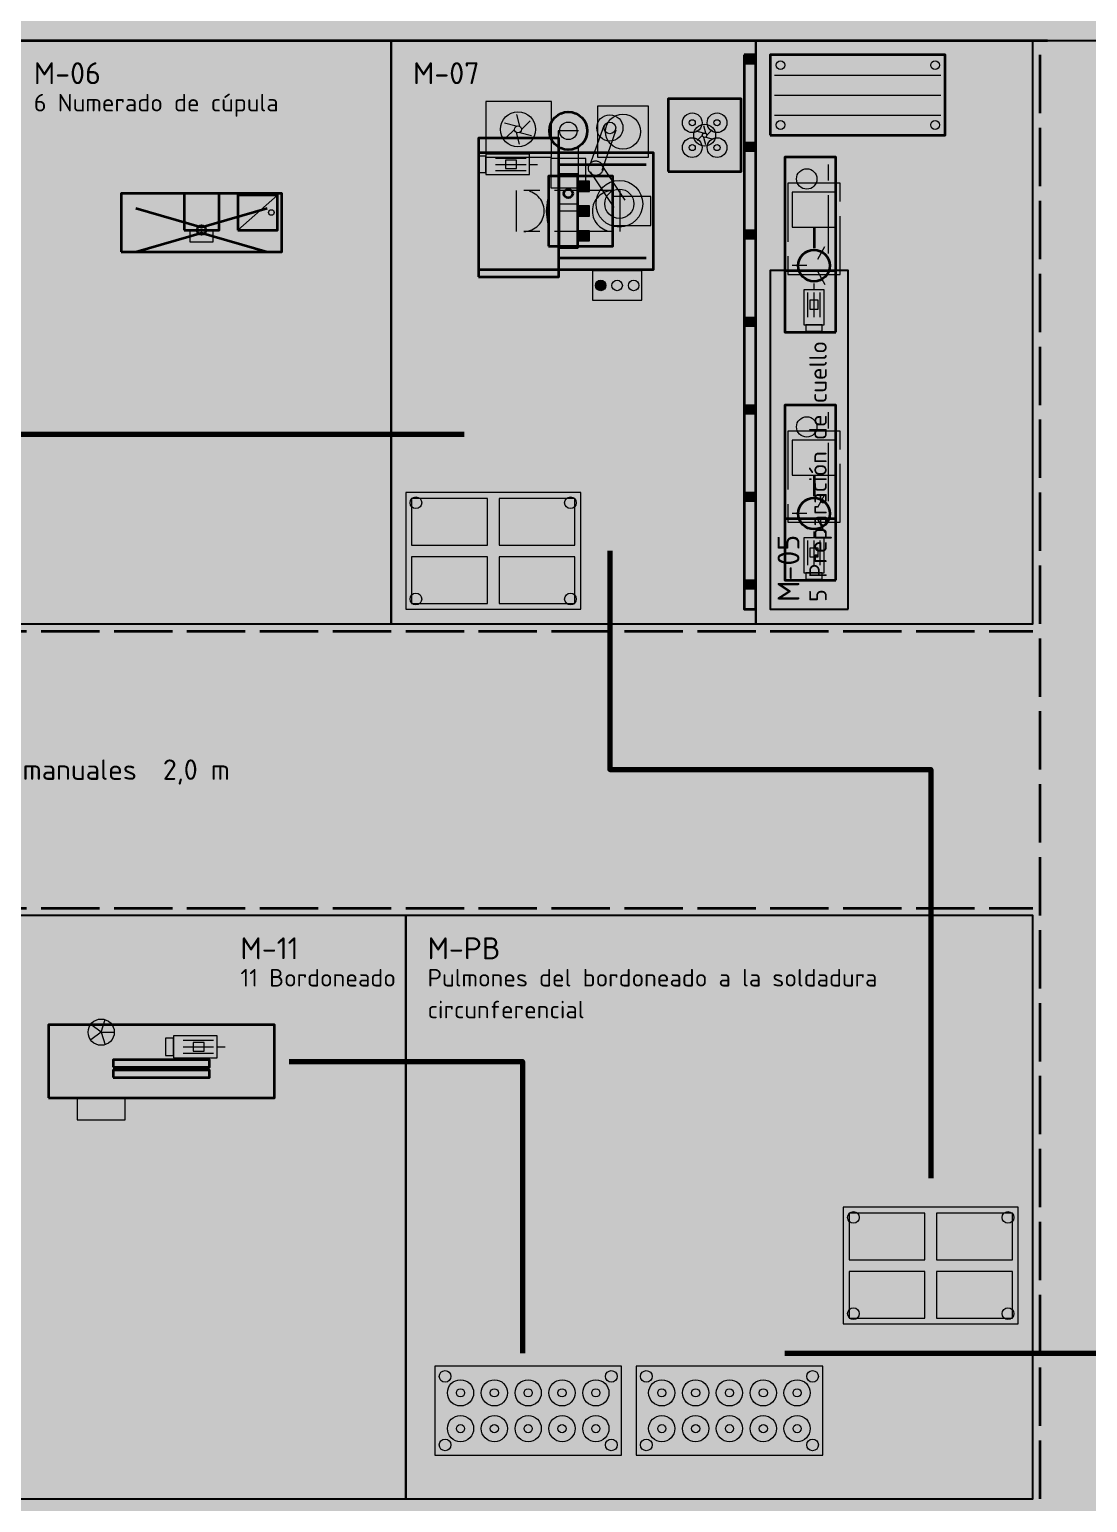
# Model space of a CAD drawing. Header units: millimetres. Extents: x 0 to 1189, y 0 to 841.
# Drawn here: x 401.2 to 473.8, y 569.8 to 670.8 of the extents above; entities that cross this region are included whole.
import ezdxf
from ezdxf.enums import TextEntityAlignment as Align

# ---------------------------------------------------------------- set-up
doc = ezdxf.new("R2010")
doc.units = ezdxf.units.MM
doc.linetypes.add('IRAM-E-TRAZOS', pattern=[5, 4, -1])
doc.linetypes.add('IRAM-F-TRAZO-PUNTO', pattern=[20, 15, -2, 1, -2])
for name, color, linetype, lineweight, true_color in [('A-DEFENSA', 2, 'CONTINUOUS', 35, 0xe6b400), ('A-EQUIPO', 30, 'CONTINUOUS', 35, 0xe67800), ('A-PASILLO', 2, 'IRAM-E-TRAZOS', 35, 0xd7a500), ('A-SENDA', 2, 'CONTINUOUS', 25, 0xd7a500)]:
    doc.layers.add(name, color=color, linetype=linetype, lineweight=lineweight, true_color=true_color)
for name, color, linetype, lineweight in [('A-EJE', 1, 'IRAM-F-TRAZO-PUNTO', 18), ('A-EQUIPO-FINO', 8, 'CONTINUOUS', 13), ('A-EQUIPO-OCULTO', 8, 'IRAM-E-TRAZOS', 13), ('A-EQUIPO-RELLENO', 9, 'CONTINUOUS', 13), ('A-RELLENO', 9, 'CONTINUOUS', 13), ('A-SECTOR', 1, 'CONTINUOUS', 25), ('A-SECTOR-TXT', 1, 'CONTINUOUS', 25), ('A-SEGURIDAD', 1, 'IRAM-E-TRAZOS', 18), ('A-TEXTO', 7, 'CONTINUOUS', 18), ('F-SE', 30, 'CONTINUOUS', 70)]:
    doc.layers.add(name, color=color, linetype=linetype, lineweight=lineweight)
doc.styles.add('ISO3098', font='isocpeur.ttf')

msp = doc.modelspace()

# ---------------------------------------------------------------- hatches: boundary and pattern name
at = {"layer": 'A-EQUIPO-RELLENO', "true_color": 0xc8e1f5}
h = msp.add_hatch(color=7, dxfattribs=at)
h.dxf.hatch_style = 1
h.paths.add_polyline_path([(450.2, 669), (450.2, 631), (451, 631), (451, 669)])
at = {"layer": 'A-EQUIPO-RELLENO', "true_color": 0x969ba0}
h = msp.add_hatch(color=7, dxfattribs=at)
h.dxf.hatch_style = 1
h.paths.add_polyline_path([(450.3, 669), (450.3, 668.4), (450.9, 668.4), (450.9, 669)])
at = {"layer": 'A-EQUIPO-RELLENO', "true_color": 0xeeeeee}
h = msp.add_hatch(color=7, dxfattribs=at)
h.dxf.hatch_style = 1
h.paths.add_polyline_path([(452, 663.5), (464, 663.5), (464, 669), (452, 669)])
at = {"layer": 'A-EQUIPO-RELLENO', "true_color": 0xcdd0d4}
h = msp.add_hatch(color=7, dxfattribs=at)
h.dxf.hatch_style = 1
h.paths.add_polyline_path([(432.5, 662), (437, 662), (437, 665.8), (432.5, 665.8)])
at = {"layer": 'A-EQUIPO-RELLENO', "true_color": 0xe6e6dc}
h = msp.add_hatch(color=7, dxfattribs=at)
h.dxf.hatch_style = 1
h.paths.add_polyline_path([(445, 661), (450, 661), (450, 666), (445, 666)])
at = {"layer": 'A-EQUIPO-RELLENO', "true_color": 0xcdd0d4}
h = msp.add_hatch(color=7, dxfattribs=at)
h.dxf.hatch_style = 1
h.paths.add_polyline_path([(439.45, 663.8), (439.41, 664.14), (439.28, 664.45), (439.07, 664.72), (438.8, 664.93), (438.49, 665.06), (438.15, 665.1), (437.81, 665.06), (437.5, 664.93), (437.23, 664.72), (437.02, 664.45), (436.89, 664.14), (436.85, 663.8), (436.89, 663.46), (437.02, 663.15), (437.23, 662.88), (437.5, 662.67), (437.81, 662.54), (438.15, 662.5), (438.49, 662.54), (438.8, 662.67), (439.07, 662.88), (439.28, 663.15), (439.41, 663.46)])
at = {"layer": 'A-EQUIPO-RELLENO', "true_color": 0xeeeeee}
h = msp.add_hatch(color=7, dxfattribs=at)
h.dxf.hatch_style = 1
h.paths.add_polyline_path([(440.15, 662), (443.65, 662), (443.65, 665.5), (440.15, 665.5)])
at = {"layer": 'A-EQUIPO-RELLENO', "true_color": 0xcdd0d4}
h = msp.add_hatch(color=7, dxfattribs=at)
h.dxf.hatch_style = 1
h.paths.add_polyline_path([(432, 653.8), (437.5, 653.8), (437.5, 663.3), (432, 663.3)])
at = {"layer": 'A-EQUIPO-RELLENO', "true_color": 0x969ba0}
h = msp.add_hatch(color=7, dxfattribs=at)
h.dxf.hatch_style = 1
h.paths.add_polyline_path([(450.3, 663), (450.3, 662.4), (450.9, 662.4), (450.9, 663)])
at = {"layer": 'A-EQUIPO-RELLENO', "true_color": 0xeeeeee}
h = msp.add_hatch(color=7, dxfattribs=at)
h.dxf.hatch_style = 1
h.paths.add_polyline_path([(432, 654.3), (444, 654.3), (444, 662.3), (432, 662.3)])
at = {"layer": 'A-EQUIPO-RELLENO', "true_color": 0xcdd0d4}
h = msp.add_hatch(color=7, dxfattribs=at)
h.dxf.hatch_style = 1
h.paths.add_polyline_path([(432.5, 660.8), (435.5, 660.8), (435.5, 662.2), (432.5, 662.2)])
at = {"layer": 'A-EQUIPO-RELLENO', "true_color": 0xeeeeee}
h = msp.add_hatch(color=7, dxfattribs=at)
h.dxf.hatch_style = 1
h.paths.add_polyline_path([(436.95, 659.9), (439.35, 659.9), (439.35, 661.9), (436.95, 661.9)])
h = msp.add_hatch(color=7, dxfattribs=at)
h.dxf.hatch_style = 1
h.paths.add_polyline_path([(456.5, 650), (456.5, 662), (453, 662), (453, 650)])
at = {"layer": 'A-EQUIPO-RELLENO', "true_color": 0xcdd0d4}
h = msp.add_hatch(color=7, dxfattribs=at)
h.dxf.hatch_style = 1
h.paths.add_polyline_path([(436.8, 655.9), (441.2, 655.9), (441.2, 660.7), (436.8, 660.7)])
at = {"layer": 'A-EQUIPO-RELLENO', "true_color": 0xe2e7ee}
h = msp.add_hatch(color=7, dxfattribs=at)
h.dxf.hatch_style = 1
h.paths.add_polyline_path([(437.5, 655.8), (438.8, 655.8), (438.8, 660.8), (437.5, 660.8)])
at = {"layer": 'A-EQUIPO-RELLENO', "true_color": 0x969ba0}
h = msp.add_hatch(color=7, dxfattribs=at)
h.dxf.hatch_style = 1
h.paths.add_polyline_path([(438.8, 659.65), (439.6, 659.65), (439.6, 660.35), (438.8, 660.35)])
at = {"layer": 'A-EQUIPO-RELLENO', "true_color": 0xcdd0d4}
h = msp.add_hatch(color=7, dxfattribs=at)
h.dxf.hatch_style = 1
h.paths.add_polyline_path([(456.5, 657.2), (456.5, 659.6), (453.5, 659.6), (453.5, 657.2)])
at = {"layer": 'A-EQUIPO-RELLENO', "true_color": 0xeeeeee}
h = msp.add_hatch(color=7, dxfattribs=at)
h.dxf.hatch_style = 1
h.paths.add_polyline_path([(407.5, 655.5), (418.5, 655.5), (418.5, 659.5), (407.5, 659.5)])
at = {"layer": 'A-EQUIPO-RELLENO', "true_color": 0xcdd0d4}
h = msp.add_hatch(color=7, dxfattribs=at)
h.dxf.hatch_style = 1
h.paths.add_polyline_path([(411.8, 657), (414.2, 657), (414.2, 659.5), (411.8, 659.5)])
h = msp.add_hatch(color=7, dxfattribs=at)
h.dxf.hatch_style = 1
h.paths.add_polyline_path([(415.5, 657), (418.2, 657), (418.2, 659.4), (415.5, 659.4)])
at = {"layer": 'A-EQUIPO-RELLENO', "true_color": 0x969ba0}
h = msp.add_hatch(color=7, dxfattribs=at)
h.dxf.hatch_style = 1
h.paths.add_polyline_path([(438.8, 657.95), (439.6, 657.95), (439.6, 658.65), (438.8, 658.65)])
at = {"layer": 'A-EQUIPO-RELLENO', "true_color": 0xe2e7ee}
h = msp.add_hatch(color=7, dxfattribs=at)
h.dxf.hatch_style = 1
h.paths.add_polyline_path([(441.2, 657.3), (443.8, 657.3), (443.8, 659.3), (441.2, 659.3)])
at = {"layer": 'A-EQUIPO-RELLENO', "true_color": 0x969ba0}
h = msp.add_hatch(color=7, dxfattribs=at)
h.dxf.hatch_style = 1
h.paths.add_polyline_path([(438.8, 656.25), (439.6, 656.25), (439.6, 656.95), (438.8, 656.95)])
h = msp.add_hatch(color=7, dxfattribs=at)
h.dxf.hatch_style = 1
h.paths.add_polyline_path([(450.3, 657), (450.3, 656.4), (450.9, 656.4), (450.9, 657)])
at = {"layer": 'A-EQUIPO-RELLENO', "true_color": 0xcdd0d4}
h = msp.add_hatch(color=7, dxfattribs=at)
h.dxf.hatch_style = 1
h.paths.add_polyline_path([(439.8, 652.2), (443.2, 652.2), (443.2, 654.2), (439.8, 654.2)])
at = {"layer": 'A-EQUIPO-RELLENO', "true_color": 0xdc2828}
h = msp.add_hatch(color=7, dxfattribs=at)
h.dxf.hatch_style = 1
h.paths.add_polyline_path([(440.73, 653.2), (440.71, 653.29), (440.68, 653.38), (440.62, 653.45), (440.55, 653.51), (440.46, 653.55), (440.37, 653.56), (440.27, 653.55), (440.19, 653.51), (440.11, 653.45), (440.05, 653.38), (440.02, 653.29), (440.01, 653.2), (440.02, 653.11), (440.05, 653.02), (440.11, 652.95), (440.19, 652.89), (440.27, 652.85), (440.37, 652.84), (440.46, 652.85), (440.55, 652.89), (440.62, 652.95), (440.68, 653.02), (440.71, 653.11)])
at = {"layer": 'A-EQUIPO-RELLENO', "true_color": 0xcdd0d4}
h = msp.add_hatch(color=7, dxfattribs=at)
h.dxf.hatch_style = 1
h.paths.add_polyline_path([(456.5, 650), (456.5, 654.2), (453, 654.2), (453, 650)])
h = msp.add_hatch(color=7, dxfattribs=at)
h.dxf.hatch_style = 1
h.paths.add_polyline_path([(455.7, 650.5), (455.7, 652.9), (454.3, 652.9), (454.3, 650.5)])
at = {"layer": 'A-EQUIPO-RELLENO', "true_color": 0x969ba0}
h = msp.add_hatch(color=7, dxfattribs=at)
h.dxf.hatch_style = 1
h.paths.add_polyline_path([(450.3, 651), (450.3, 650.4), (450.9, 650.4), (450.9, 651)])
h = msp.add_hatch(color=7, dxfattribs=at)
h.dxf.hatch_style = 1
h.paths.add_polyline_path([(450.3, 645), (450.3, 644.4), (450.9, 644.4), (450.9, 645)])
at = {"layer": 'A-EQUIPO-RELLENO', "true_color": 0xeeeeee}
h = msp.add_hatch(color=7, dxfattribs=at)
h.dxf.hatch_style = 1
h.paths.add_polyline_path([(456.5, 633), (456.5, 645), (453, 645), (453, 633)])
at = {"layer": 'A-EQUIPO-RELLENO', "true_color": 0xcdd0d4}
h = msp.add_hatch(color=7, dxfattribs=at)
h.dxf.hatch_style = 1
h.paths.add_polyline_path([(456.5, 640.2), (456.5, 642.6), (453.5, 642.6), (453.5, 640.2)])
at = {"layer": 'A-EQUIPO-RELLENO', "true_color": 0xeeeeee}
h = msp.add_hatch(color=7, dxfattribs=at)
h.dxf.hatch_style = 1
h.paths.add_polyline_path([(427, 631), (439, 631), (439, 639), (427, 639)])
at = {"layer": 'A-EQUIPO-RELLENO', "true_color": 0xfaecc8}
h = msp.add_hatch(color=7, dxfattribs=at)
h.dxf.hatch_style = 1
h.paths.add_polyline_path([(427.4, 635.4), (432.6, 635.4), (432.6, 638.6), (427.4, 638.6)])
h = msp.add_hatch(color=7, dxfattribs=at)
h.dxf.hatch_style = 1
h.paths.add_polyline_path([(433.4, 635.4), (438.6, 635.4), (438.6, 638.6), (433.4, 638.6)])
at = {"layer": 'A-EQUIPO-RELLENO', "true_color": 0x969ba0}
h = msp.add_hatch(color=7, dxfattribs=at)
h.dxf.hatch_style = 1
h.paths.add_polyline_path([(450.3, 639), (450.3, 638.4), (450.9, 638.4), (450.9, 639)])
at = {"layer": 'A-EQUIPO-RELLENO', "true_color": 0xcdd0d4}
h = msp.add_hatch(color=7, dxfattribs=at)
h.dxf.hatch_style = 1
h.paths.add_polyline_path([(456.5, 633), (456.5, 637.2), (453, 637.2), (453, 633)])
h = msp.add_hatch(color=7, dxfattribs=at)
h.dxf.hatch_style = 1
h.paths.add_polyline_path([(455.7, 633.5), (455.7, 635.9), (454.3, 635.9), (454.3, 633.5)])
at = {"layer": 'A-EQUIPO-RELLENO', "true_color": 0xfaecc8}
h = msp.add_hatch(color=7, dxfattribs=at)
h.dxf.hatch_style = 1
h.paths.add_polyline_path([(427.4, 631.4), (432.6, 631.4), (432.6, 634.6), (427.4, 634.6)])
h = msp.add_hatch(color=7, dxfattribs=at)
h.dxf.hatch_style = 1
h.paths.add_polyline_path([(433.4, 631.4), (438.6, 631.4), (438.6, 634.6), (433.4, 634.6)])
at = {"layer": 'A-EQUIPO-RELLENO', "true_color": 0x969ba0}
h = msp.add_hatch(color=7, dxfattribs=at)
h.dxf.hatch_style = 1
h.paths.add_polyline_path([(450.3, 633), (450.3, 632.4), (450.9, 632.4), (450.9, 633)])
at = {"layer": 'A-EQUIPO-RELLENO', "true_color": 0xeeeeee}
h = msp.add_hatch(color=7, dxfattribs=at)
h.dxf.hatch_style = 1
h.paths.add_polyline_path([(402.5, 597.5), (418, 597.5), (418, 602.5), (402.5, 602.5)])
at = {"layer": 'A-EQUIPO-RELLENO', "true_color": 0xcdd0d4}
h = msp.add_hatch(color=7, dxfattribs=at)
h.dxf.hatch_style = 1
h.paths.add_polyline_path([(411.07, 600.25), (414.07, 600.25), (414.07, 601.75), (411.07, 601.75)])
at = {"layer": 'A-EQUIPO-RELLENO', "true_color": 0xe2e7ee}
h = msp.add_hatch(color=7, dxfattribs=at)
h.dxf.hatch_style = 1
h.paths.add_polyline_path([(406.95, 599.6), (413.55, 599.6), (413.55, 600.1), (406.95, 600.1)])
h = msp.add_hatch(color=7, dxfattribs=at)
h.dxf.hatch_style = 1
h.paths.add_polyline_path([(406.95, 598.9), (413.55, 598.9), (413.55, 599.4), (406.95, 599.4)])
at = {"layer": 'A-EQUIPO-RELLENO', "true_color": 0xcdd0d4}
h = msp.add_hatch(color=7, dxfattribs=at)
h.dxf.hatch_style = 1
h.paths.add_polyline_path([(404.48, 596), (407.77, 596), (407.77, 597.5), (404.48, 597.5)])
at = {"layer": 'A-EQUIPO-RELLENO', "true_color": 0xeeeeee}
h = msp.add_hatch(color=7, dxfattribs=at)
h.dxf.hatch_style = 1
h.paths.add_polyline_path([(457, 582), (469, 582), (469, 590), (457, 590)])
at = {"layer": 'A-EQUIPO-RELLENO', "true_color": 0xfaecc8}
h = msp.add_hatch(color=7, dxfattribs=at)
h.dxf.hatch_style = 1
h.paths.add_polyline_path([(457.4, 586.4), (462.6, 586.4), (462.6, 589.6), (457.4, 589.6)])
h = msp.add_hatch(color=7, dxfattribs=at)
h.dxf.hatch_style = 1
h.paths.add_polyline_path([(463.4, 586.4), (468.6, 586.4), (468.6, 589.6), (463.4, 589.6)])
h = msp.add_hatch(color=7, dxfattribs=at)
h.dxf.hatch_style = 1
h.paths.add_polyline_path([(457.4, 582.4), (462.6, 582.4), (462.6, 585.6), (457.4, 585.6)])
h = msp.add_hatch(color=7, dxfattribs=at)
h.dxf.hatch_style = 1
h.paths.add_polyline_path([(463.4, 582.4), (468.6, 582.4), (468.6, 585.6), (463.4, 585.6)])
at = {"layer": 'A-EQUIPO-RELLENO', "true_color": 0xeeeeee}
h = msp.add_hatch(color=7, dxfattribs=at)
h.dxf.hatch_style = 1
h.paths.add_polyline_path([(429, 573), (441.8, 573), (441.8, 579.1), (429, 579.1)])
h = msp.add_hatch(color=7, dxfattribs=at)
h.dxf.hatch_style = 1
h.paths.add_polyline_path([(442.8, 573), (455.6, 573), (455.6, 579.1), (442.8, 579.1)])
at = {"layer": 'A-RELLENO', "true_color": 0xfff4b4}
h = msp.add_hatch(color=7, dxfattribs=at)
h.dxf.hatch_style = 1
h.paths.add_polyline_path([(257, 670), (777, 670), (777, 690), (257, 690)])
at = {"layer": 'A-RELLENO', "true_color": 0xfde4c8}
h = msp.add_hatch(color=7, dxfattribs=at)
h.dxf.hatch_style = 1
h.paths.add_polyline_path([(400, 630), (426, 630), (426, 670), (400, 670)])
h = msp.add_hatch(color=7, dxfattribs=at)
h.dxf.hatch_style = 1
h.paths.add_polyline_path([(426, 630), (451, 630), (451, 670), (426, 670)])
h = msp.add_hatch(color=7, dxfattribs=at)
h.dxf.hatch_style = 1
h.paths.add_polyline_path([(451, 630), (470, 630), (470, 670), (451, 670)])
at = {"layer": 'A-RELLENO', "true_color": 0xf6f6f6}
h = msp.add_hatch(color=7, dxfattribs=at)
h.dxf.hatch_style = 1
h.paths.add_polyline_path([(470, 510), (485, 510), (485, 670), (470, 670)])
h = msp.add_hatch(color=7, dxfattribs=at)
h.dxf.hatch_style = 1
h.paths.add_polyline_path([(297, 610), (470, 610), (470, 630), (297, 630)])
at = {"layer": 'A-RELLENO', "true_color": 0xfde4c8}
h = msp.add_hatch(color=7, dxfattribs=at)
h.dxf.hatch_style = 1
h.paths.add_polyline_path([(383, 570), (427, 570), (427, 610), (383, 610)])
h = msp.add_hatch(color=7, dxfattribs=at)
h.dxf.hatch_style = 1
h.paths.add_polyline_path([(427, 570), (470, 570), (470, 610), (427, 610)])
at = {"layer": 'A-RELLENO', "true_color": 0xf6f6f6}
h = msp.add_hatch(color=7, dxfattribs=at)
h.dxf.hatch_style = 1
h.paths.add_polyline_path([(297, 550), (470, 550), (470, 570), (297, 570)])
at = {"layer": 'A-SECTOR-TXT', "true_color": 0xffffff}
h = msp.add_hatch(color=7, dxfattribs=at)
h.dxf.hatch_style = 1
h.paths.add_polyline_path([(457.35, 631), (457.35, 654.23), (452, 654.23), (452, 631)])
at = {"layer": 'F-SE', "true_color": 0xeb7800}
h = msp.add_hatch(color=7, dxfattribs=at)
h.dxf.hatch_style = 1
h.paths.add_polyline_path([(404.6, 643), (401.4, 643.8), (401.4, 642.2)])
h = msp.add_hatch(color=7, dxfattribs=at)
h.dxf.hatch_style = 1
h.paths.add_polyline_path([(431, 643), (427.8, 643.8), (427.8, 642.2)])
h = msp.add_hatch(color=7, dxfattribs=at)
h.dxf.hatch_style = 1
h.paths.add_polyline_path([(463, 592), (463.8, 595.2), (462.2, 595.2)])
h = msp.add_hatch(color=7, dxfattribs=at)
h.dxf.hatch_style = 1
h.paths.add_polyline_path([(435, 580), (435.8, 583.2), (434.2, 583.2)])

# ---------------------------------------------------------------- linework, layer by layer
at = {"layer": 'A-DEFENSA'}
msp.add_line((257, 670), (471, 670), dxfattribs=at)
at = {"layer": 'A-EJE'}
msp.add_line((438.8, 658.3), (437.5, 658.3), dxfattribs=at)
at = {"layer": 'A-EQUIPO'}
for p, q in [((437.5, 661.5), (443.5, 661.5)), ((455, 657.2), (455, 655.76)), ((437.5, 655.1), (443.5, 655.1)), ((455, 640.2), (455, 638.76))]:
    msp.add_line(p, q, dxfattribs=at)
for points in [[(450.2, 669), (450.2, 631), (451, 631), (451, 669)], [(452, 663.5), (464, 663.5), (464, 669), (452, 669)], [(445, 661), (450, 661), (450, 666), (445, 666)], [(432, 653.8), (437.5, 653.8), (437.5, 663.3), (432, 663.3)], [(432, 654.3), (444, 654.3), (444, 662.3), (432, 662.3)], [(456.5, 650), (456.5, 662), (453, 662), (453, 650)], [(436.8, 655.9), (441.2, 655.9), (441.2, 660.7), (436.8, 660.7)], [(437.5, 655.8), (438.8, 655.8), (438.8, 660.8), (437.5, 660.8)], [(407.5, 655.5), (418.5, 655.5), (418.5, 659.5), (407.5, 659.5)], [(411.8, 657), (414.2, 657), (414.2, 659.5), (411.8, 659.5)], [(415.5, 657), (418.2, 657), (418.2, 659.4), (415.5, 659.4)], [(456.5, 650), (456.5, 654.2), (453, 654.2), (453, 650)], [(456.5, 633), (456.5, 645), (453, 645), (453, 633)], [(456.5, 633), (456.5, 637.2), (453, 637.2), (453, 633)], [(402.5, 597.5), (418, 597.5), (418, 602.5), (402.5, 602.5)], [(406.95, 599.6), (413.55, 599.6), (413.55, 600.1), (406.95, 600.1)], [(406.95, 598.9), (413.55, 598.9), (413.55, 599.4), (406.95, 599.4)]]:
    msp.add_lwpolyline(points, close=True, dxfattribs=at)
for points in [[(436.8, 657.5), (436.7, 658.3), (436.8, 659.1)], [(408.5, 658.5), (413, 657.2), (417.5, 658.5)], [(408.5, 655.5), (413, 656.8), (417.5, 655.5)]]:
    msp.add_lwpolyline(points, dxfattribs=at)
for centre, radius in [((438.15, 663.8), 1.3), ((438.15, 659.5), 0.3), ((413, 657), 0.3), ((455, 654.56), 1.08), ((455, 637.56), 1.08)]:
    msp.add_circle(centre, radius, dxfattribs=at)
at = {"layer": 'A-EQUIPO-FINO'}
for p, q in [((452.3, 667.62), (463.7, 667.62)), ((452.3, 666.25), (463.7, 666.25)), ((452.3, 664.88), (463.7, 664.88)), ((433.16, 661.92), (435.26, 661.92)), ((433.16, 661.5), (435.26, 661.5)), ((433.16, 661.08), (435.26, 661.08)), ((435.5, 661.5), (436.04, 661.5)), ((434.6, 656.9), (434.6, 659.7)), ((441.7, 656.9), (441.7, 659.7)), ((415.5, 657), (418.2, 659.4)), ((455.25, 654.99), (455.75, 655.86)), ((454.5, 654.56), (453.5, 654.56)), ((455.25, 654.13), (455.75, 653.26)), ((454.58, 651.03), (454.58, 652.71)), ((455, 652.9), (455, 653.33)), ((455, 651.03), (455, 652.71)), ((455.42, 651.03), (455.42, 652.71)), ((455.25, 637.99), (455.75, 638.86)), ((454.5, 637.56), (453.5, 637.56)), ((455, 635.9), (455, 636.33)), ((455.25, 637.13), (455.75, 636.26)), ((454.58, 634.03), (454.58, 635.71)), ((455, 634.03), (455, 635.71)), ((455.42, 634.03), (455.42, 635.71)), ((406.12, 602), (405.4, 602.53)), ((406.12, 602), (405.4, 601.47)), ((406.12, 602), (406.4, 602.86)), ((406.12, 602), (407.02, 602)), ((406.12, 602), (406.4, 601.14)), ((411.74, 601.45), (413.83, 601.45)), ((411.74, 601), (413.83, 601)), ((414.07, 601), (414.62, 601)), ((411.74, 600.55), (413.83, 600.55))]:
    msp.add_line(p, q, dxfattribs=at)
for points in [[(450.3, 669), (450.3, 668.4), (450.9, 668.4), (450.9, 669)], [(432.5, 662), (437, 662), (437, 665.8), (432.5, 665.8)], [(440.15, 662), (443.65, 662), (443.65, 665.5), (440.15, 665.5)], [(450.3, 663), (450.3, 662.4), (450.9, 662.4), (450.9, 663)], [(431.96, 660.94), (432.5, 660.94), (432.5, 662.06), (431.96, 662.06)], [(432.5, 660.8), (435.5, 660.8), (435.5, 662.2), (432.5, 662.2)], [(433.85, 661.22), (434.6, 661.22), (434.6, 661.78), (433.85, 661.78)], [(436.95, 659.9), (439.35, 659.9), (439.35, 661.9), (436.95, 661.9)], [(438.8, 659.65), (439.6, 659.65), (439.6, 660.35), (438.8, 660.35)], [(456.5, 657.2), (456.5, 659.6), (453.5, 659.6), (453.5, 657.2)], [(438.8, 657.95), (439.6, 657.95), (439.6, 658.65), (438.8, 658.65)], [(441.2, 657.3), (443.8, 657.3), (443.8, 659.3), (441.2, 659.3)], [(438.8, 656.25), (439.6, 656.25), (439.6, 656.95), (438.8, 656.95)], [(450.3, 657), (450.3, 656.4), (450.9, 656.4), (450.9, 657)], [(439.8, 652.2), (443.2, 652.2), (443.2, 654.2), (439.8, 654.2)], [(455.7, 650.5), (455.7, 652.9), (454.3, 652.9), (454.3, 650.5)], [(455.28, 651.58), (455.28, 652.18), (454.72, 652.18), (454.72, 651.58)], [(450.3, 651), (450.3, 650.4), (450.9, 650.4), (450.9, 651)], [(455.56, 650.07), (455.56, 650.5), (454.44, 650.5), (454.44, 650.07)], [(450.3, 645), (450.3, 644.4), (450.9, 644.4), (450.9, 645)], [(456.5, 640.2), (456.5, 642.6), (453.5, 642.6), (453.5, 640.2)], [(427, 631), (439, 631), (439, 639), (427, 639)], [(427.4, 635.4), (432.6, 635.4), (432.6, 638.6), (427.4, 638.6)], [(433.4, 635.4), (438.6, 635.4), (438.6, 638.6), (433.4, 638.6)], [(450.3, 639), (450.3, 638.4), (450.9, 638.4), (450.9, 639)], [(455.7, 633.5), (455.7, 635.9), (454.3, 635.9), (454.3, 633.5)], [(427.4, 631.4), (432.6, 631.4), (432.6, 634.6), (427.4, 634.6)], [(433.4, 631.4), (438.6, 631.4), (438.6, 634.6), (433.4, 634.6)], [(455.28, 634.58), (455.28, 635.18), (454.72, 635.18), (454.72, 634.58)], [(455.56, 633.07), (455.56, 633.5), (454.44, 633.5), (454.44, 633.07)], [(450.3, 633), (450.3, 632.4), (450.9, 632.4), (450.9, 633)], [(410.53, 600.4), (411.07, 600.4), (411.07, 601.6), (410.53, 601.6)], [(411.07, 600.25), (414.07, 600.25), (414.07, 601.75), (411.07, 601.75)], [(412.43, 600.7), (413.18, 600.7), (413.18, 601.3), (412.43, 601.3)], [(404.48, 596), (407.77, 596), (407.77, 597.5), (404.48, 597.5)], [(457, 582), (469, 582), (469, 590), (457, 590)], [(457.4, 586.4), (462.6, 586.4), (462.6, 589.6), (457.4, 589.6)], [(463.4, 586.4), (468.6, 586.4), (468.6, 589.6), (463.4, 589.6)], [(457.4, 582.4), (462.6, 582.4), (462.6, 585.6), (457.4, 585.6)], [(463.4, 582.4), (468.6, 582.4), (468.6, 585.6), (463.4, 585.6)], [(429, 573), (441.8, 573), (441.8, 579.1), (429, 579.1)], [(442.8, 573), (455.6, 573), (455.6, 579.1), (442.8, 579.1)]]:
    msp.add_lwpolyline(points, close=True, dxfattribs=at)
for points in [[(434.82, 664.11), (434.61, 664.92)], [(434.58, 664.11), (433.78, 664.33)], [(434.46, 663.9), (433.86, 663.31)], [(434.58, 663.69), (434.79, 662.88)], [(434.82, 663.69), (435.62, 663.47)], [(434.94, 663.9), (435.54, 664.49)], [(447.42, 663.63), (446.92, 663.77)], [(447.57, 663.63), (447.44, 664.14)], [(447.65, 663.5), (448.02, 663.87)], [(447.35, 663.5), (446.98, 663.13)], [(447.42, 663.37), (447.56, 662.86)], [(447.57, 663.37), (448.08, 663.23)]]:
    msp.add_lwpolyline(points, dxfattribs=at)
for centre, radius in [((452.7, 668.3), 0.3), ((463.3, 668.3), 0.3), ((434.7, 663.9), 1.2), ((441, 664), 0.9), ((441.9, 663.75), 1.2), ((446.65, 664.35), 0.675), ((448.35, 664.35), 0.675), ((434.7, 663.9), 0.24), ((438.15, 663.8), 0.6), ((441, 664), 0.4), ((446.65, 664.35), 0.21), ((447.5, 663.5), 0.75), ((447.5, 663.5), 0.15), ((448.35, 664.35), 0.21), ((452.7, 664.2), 0.3), ((463.3, 664.2), 0.3), ((446.65, 662.65), 0.675), ((446.65, 662.65), 0.21), ((448.35, 662.65), 0.675), ((448.35, 662.65), 0.21), ((454.5, 660.5), 0.7), ((441.65, 658.8), 1.6), ((441.65, 658.8), 1), ((417.79, 658.2), 0.192), ((440.37, 653.2), 0.36), ((441.5, 653.2), 0.36), ((442.63, 653.2), 0.36), ((454.5, 643.5), 0.7), ((427.7, 638.3), 0.4), ((438.3, 638.3), 0.4), ((427.7, 631.7), 0.4), ((438.3, 631.7), 0.4), ((406.12, 602), 0.9), ((457.7, 589.3), 0.4), ((468.3, 589.3), 0.4), ((457.7, 582.7), 0.4), ((468.3, 582.7), 0.4), ((429.7, 578.4), 0.4), ((441.1, 578.4), 0.4), ((443.5, 578.4), 0.4), ((454.9, 578.4), 0.4), ((430.76, 577.27), 0.9), ((433.08, 577.27), 0.9), ((435.4, 577.27), 0.9), ((437.72, 577.27), 0.9), ((440.04, 577.27), 0.9), ((444.56, 577.27), 0.9), ((446.88, 577.27), 0.9), ((449.2, 577.27), 0.9), ((451.52, 577.27), 0.9), ((453.84, 577.27), 0.9), ((430.76, 577.27), 0.28), ((433.08, 577.27), 0.28), ((435.4, 577.27), 0.28), ((437.72, 577.27), 0.28), ((440.04, 577.27), 0.28), ((444.56, 577.27), 0.28), ((446.88, 577.27), 0.28), ((449.2, 577.27), 0.28), ((451.52, 577.27), 0.28), ((453.84, 577.27), 0.28), ((430.76, 574.82), 0.9), ((433.08, 574.82), 0.9), ((435.4, 574.82), 0.9), ((437.72, 574.82), 0.9), ((440.04, 574.82), 0.9), ((444.56, 574.82), 0.9), ((446.88, 574.82), 0.9), ((449.2, 574.82), 0.9), ((451.52, 574.82), 0.9), ((453.84, 574.82), 0.9), ((430.76, 574.82), 0.28), ((433.08, 574.82), 0.28), ((435.4, 574.82), 0.28), ((437.72, 574.82), 0.28), ((440.04, 574.82), 0.28), ((444.56, 574.82), 0.28), ((446.88, 574.82), 0.28), ((449.2, 574.82), 0.28), ((451.52, 574.82), 0.28), ((453.84, 574.82), 0.28), ((429.7, 573.7), 0.4), ((441.1, 573.7), 0.4), ((443.5, 573.7), 0.4), ((454.9, 573.7), 0.4)]:
    msp.add_circle(centre, radius, dxfattribs=at)
at = {"layer": 'A-EQUIPO-OCULTO'}
for p, q in [((440.58, 664.15), (439.6, 661.39)), ((441.42, 663.85), (440.45, 661.09)), ((439.65, 660.99), (441.28, 658.55)), ((440.4, 661.49), (442.02, 659.05)), ((456, 655.4), (456, 661.5)), ((441.2, 659.7), (435.1, 659.7)), ((441.2, 656.9), (435.1, 656.9)), ((456, 638.4), (456, 644.5))]:
    msp.add_line(p, q, dxfattribs=at)
for points in [[(437.45, 658.8), (438.85, 658.8), (438.85, 663.8), (437.45, 663.8)], [(412.2, 656.2), (413.8, 656.2), (413.8, 657), (412.2, 657)]]:
    msp.add_lwpolyline(points, close=True, dxfattribs=at)
msp.add_circle((440.03, 661.24), 0.5, dxfattribs=at)
for centre, start, end in [((435.1, 658.3), 270, 90), ((441.2, 658.3), 90, 270)]:
    msp.add_arc(centre, 1.4, start, end, dxfattribs=at)
at = {"layer": 'A-PASILLO'}
for p, q in [((470.5, 510), (470.5, 670)), ((297, 629.5), (470, 629.5)), ((297, 610.5), (470, 610.5))]:
    msp.add_line(p, q, dxfattribs=at)
at = {"layer": 'A-SECTOR'}
for points in [[(400, 630), (426, 630), (426, 670), (400, 670)], [(426, 630), (451, 630), (451, 670), (426, 670)], [(451, 630), (470, 630), (470, 670), (451, 670)], [(383, 570), (427, 570), (427, 610), (383, 610)], [(427, 570), (470, 570), (470, 610), (427, 610)]]:
    msp.add_lwpolyline(points, close=True, dxfattribs=at)
at = {"layer": 'A-SECTOR-TXT'}
msp.add_lwpolyline([(457.35, 631), (457.35, 654.23), (452, 654.23), (452, 631)], close=True, dxfattribs=at)
at = {"layer": 'A-SEGURIDAD'}
for points in [[(456.8, 653.96), (456.8, 660.2), (453.2, 660.2), (453.2, 653.96)], [(456.8, 636.96), (456.8, 643.2), (453.2, 643.2), (453.2, 636.96)]]:
    msp.add_lwpolyline(points, close=True, dxfattribs=at)
at = {"layer": 'A-SENDA'}
msp.add_lwpolyline([(257, 670), (777, 670), (777, 690), (257, 690)], close=True, dxfattribs=at)
at = {"layer": 'F-SE'}
for points in [[(333, 643), (431, 643)], [(453, 580), (477, 580), (477, 638), (500, 638), (500, 643)], [(441, 635), (441, 620), (463, 620), (463, 592)], [(419, 600), (435, 600), (435, 580)]]:
    msp.add_lwpolyline(points, dxfattribs=at)

# ---------------------------------------------------------------- texts
at = {"layer": 'A-SECTOR-TXT', "style": 'ISO3098'}
for s, height, p in [('M-06', 1.5, (401.5, 668.5)), ('M-07', 1.5, (427.5, 668.5)), ('6 Numerado de cúpula', 1.2, (401.5, 666.33)), ('M-11', 1.5, (415.67, 608.5)), ('M-PB', 1.5, (428.5, 608.5)), ('11 Bordoneado', 1.2, (415.67, 606.33)), ('Pulmones del bordoneado a la soldadura', 1.2, (428.5, 606.33)), ('circunferencial', 1.2, (428.5, 604.15))]:
    msp.add_text(s, height=height, dxfattribs=at).set_placement(p, align=Align.TOP_LEFT)
for s, height, p in [('5 Preparación de cuello', 1.2, (454.67, 631.5)), ('M-05', 1.5, (452.5, 631.5))]:
    msp.add_text(s, height=height, rotation=90, dxfattribs=at).set_placement(p, align=Align.TOP_LEFT)
at = {"layer": 'A-TEXTO', "style": 'ISO3098'}
msp.add_text('PO-AB  Pasillo de operarios entre las filas A y B de manuales  2,0 m', height=1.4, dxfattribs=at).set_placement((383.5, 620), align=Align.MIDDLE_CENTER)

doc.saveas('drawing.dxf')
